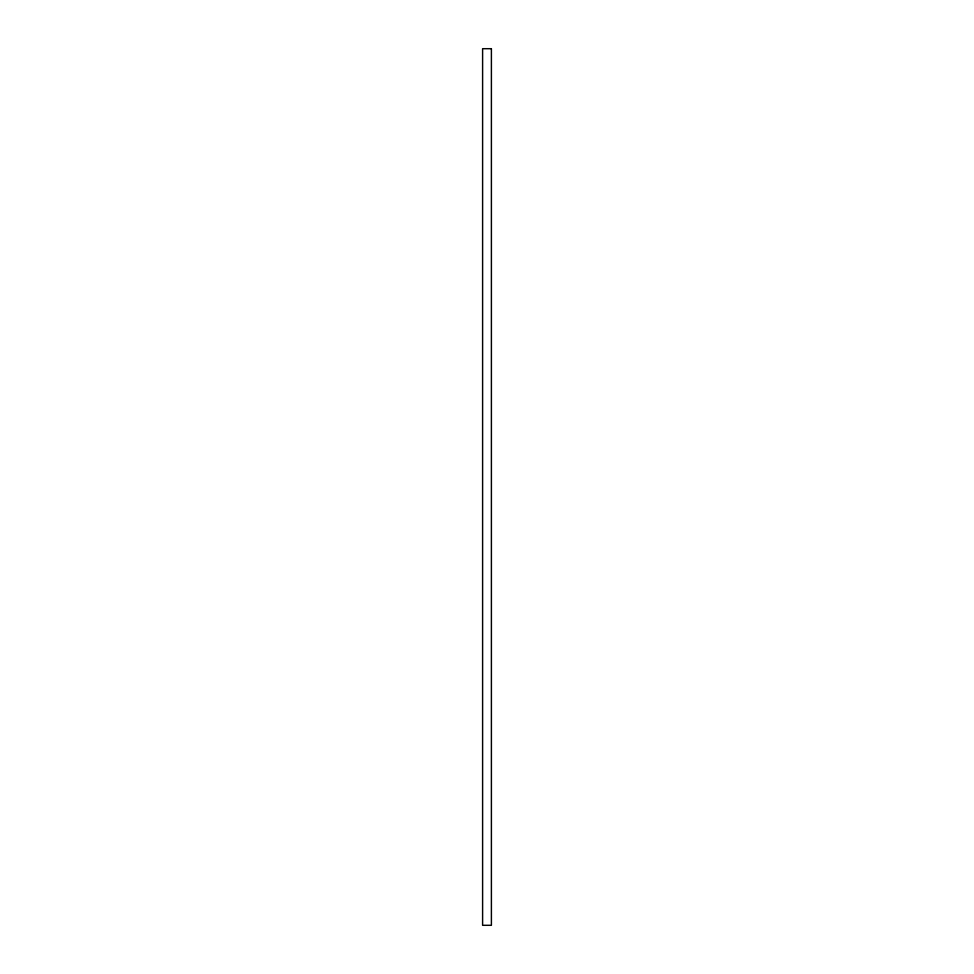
<?xml version="1.0" encoding="UTF-8"?>
<svg xmlns="http://www.w3.org/2000/svg" width="974" height="974" viewBox="0 0 974 974"><rect width="100%" height="100%" fill="white"/><g stroke="black" fill="none" stroke-linecap="round" stroke-linejoin="round"><path stroke-width="1.46" d="M491.395 48.7L482.605 48.7L482.605 925.3L491.395 925.3L491.395 48.7"/></g></svg>
